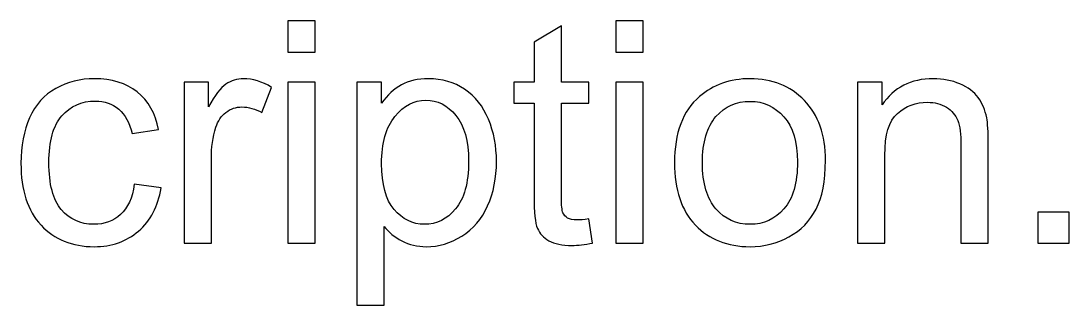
# Model space of a CAD drawing. Header units: centimetres. Extents: x -30.6 to 14.2, y -21.2 to 7.4.
# Drawn here: x -21.746 to -20.496, y -0.645 to -0.306 of the extents above; entities that cross this region are included whole.
import ezdxf

# ---------------------------------------------------------------- set-up
doc = ezdxf.new("R2010")
doc.units = ezdxf.units.CM
doc.header["$MEASUREMENT"] = 0
doc.layers.add('Layer 1', color=7, linetype='Continuous')

msp = doc.modelspace()

# ---------------------------------------------------------------- linework, layer by layer
at = {"layer": 'Layer 1'}
for points, knots in [([(-21.4275, -0.34349), (-21.4275, -0.34349), (-21.4275, -0.30645), (-21.4275, -0.30645), (-21.4275, -0.30645), (-21.4275, -0.30645), (-21.39491, -0.30645), (-21.39491, -0.30645), (-21.39491, -0.30645), (-21.39491, -0.30645), (-21.39491, -0.34349), (-21.39491, -0.34349), (-21.39491, -0.34349), (-21.39491, -0.34349), (-21.4275, -0.34349), (-21.4275, -0.34349)], [0, 0, 0, 0, 0.2, 0.2, 0.2, 0.2, 0.4, 0.4, 0.4, 0.4, 0.6, 0.6, 0.6, 0.6, 1, 1, 1, 1]), ([(-21.06844, -0.54259), (-21.06844, -0.54259), (-21.064, -0.57136), (-21.064, -0.57136), (-21.064, -0.57136), (-21.07313, -0.57328), (-21.08135, -0.57426), (-21.08851, -0.57426), (-21.08851, -0.57426), (-21.1003, -0.57426), (-21.10944, -0.57241), (-21.11598, -0.56864), (-21.11598, -0.56864), (-21.12246, -0.56488), (-21.12703, -0.56), (-21.12968, -0.55389), (-21.12968, -0.55389), (-21.13234, -0.54778), (-21.13364, -0.53494), (-21.13364, -0.51537), (-21.13364, -0.51537), (-21.13364, -0.51537), (-21.13364, -0.40461), (-21.13364, -0.40461), (-21.13364, -0.40461), (-21.13364, -0.40461), (-21.15771, -0.40461), (-21.15771, -0.40461), (-21.15771, -0.40461), (-21.15771, -0.40461), (-21.15771, -0.37942), (-21.15771, -0.37942), (-21.15771, -0.37942), (-21.15771, -0.37942), (-21.13364, -0.37942), (-21.13364, -0.37942), (-21.13364, -0.37942), (-21.13364, -0.37942), (-21.13364, -0.33188), (-21.13364, -0.33188), (-21.13364, -0.33188), (-21.13364, -0.33188), (-21.10104, -0.31231), (-21.10104, -0.31231), (-21.10104, -0.31231), (-21.10104, -0.31231), (-21.10104, -0.37942), (-21.10104, -0.37942), (-21.10104, -0.37942), (-21.10104, -0.37942), (-21.06844, -0.37942), (-21.06844, -0.37942), (-21.06844, -0.37942), (-21.06844, -0.37942), (-21.06844, -0.40461), (-21.06844, -0.40461), (-21.06844, -0.40461), (-21.06844, -0.40461), (-21.10104, -0.40461), (-21.10104, -0.40461), (-21.10104, -0.40461), (-21.10104, -0.40461), (-21.10104, -0.51722), (-21.10104, -0.51722), (-21.10104, -0.51722), (-21.10104, -0.52654), (-21.10048, -0.53253), (-21.09931, -0.53518), (-21.09931, -0.53518), (-21.0982, -0.53784), (-21.09635, -0.53994), (-21.09375, -0.54154), (-21.09375, -0.54154), (-21.09116, -0.54309), (-21.08746, -0.54389), (-21.08264, -0.54389), (-21.08264, -0.54389), (-21.07906, -0.54389), (-21.07431, -0.54346), (-21.06844, -0.54259)], [0, 0, 0, 0, 0.047619, 0.047619, 0.047619, 0.047619, 0.0952381, 0.0952381, 0.0952381, 0.0952381, 0.1428571, 0.1428571, 0.1428571, 0.1428571, 0.1904762, 0.1904762, 0.1904762, 0.1904762, 0.2380952, 0.2380952, 0.2380952, 0.2380952, 0.2857143, 0.2857143, 0.2857143, 0.2857143, 0.3333333, 0.3333333, 0.3333333, 0.3333333, 0.3809524, 0.3809524, 0.3809524, 0.3809524, 0.4285714, 0.4285714, 0.4285714, 0.4285714, 0.4761905, 0.4761905, 0.4761905, 0.4761905, 0.5238095, 0.5238095, 0.5238095, 0.5238095, 0.5714286, 0.5714286, 0.5714286, 0.5714286, 0.6190476, 0.6190476, 0.6190476, 0.6190476, 0.6666667, 0.6666667, 0.6666667, 0.6666667, 0.7142857, 0.7142857, 0.7142857, 0.7142857, 0.7619048, 0.7619048, 0.7619048, 0.7619048, 0.8095238, 0.8095238, 0.8095238, 0.8095238, 0.8571429, 0.8571429, 0.8571429, 0.8571429, 0.9047619, 0.9047619, 0.9047619, 0.9047619, 1, 1, 1, 1]), ([(-21.03627, -0.34349), (-21.03627, -0.34349), (-21.03627, -0.30645), (-21.03627, -0.30645), (-21.03627, -0.30645), (-21.03627, -0.30645), (-21.00368, -0.30645), (-21.00368, -0.30645), (-21.00368, -0.30645), (-21.00368, -0.30645), (-21.00368, -0.34349), (-21.00368, -0.34349), (-21.00368, -0.34349), (-21.00368, -0.34349), (-21.03627, -0.34349), (-21.03627, -0.34349)], [0, 0, 0, 0, 0.2, 0.2, 0.2, 0.2, 0.4, 0.4, 0.4, 0.4, 0.6, 0.6, 0.6, 0.6, 1, 1, 1, 1]), ([(-21.61049, -0.50129), (-21.61049, -0.50129), (-21.57863, -0.50574), (-21.57863, -0.50574), (-21.57863, -0.50574), (-21.58215, -0.52765), (-21.59104, -0.54475), (-21.60543, -0.55716), (-21.60543, -0.55716), (-21.61981, -0.56957), (-21.63753, -0.57574), (-21.65846, -0.57574), (-21.65846, -0.57574), (-21.6847, -0.57574), (-21.70581, -0.56716), (-21.72174, -0.55), (-21.72174, -0.55), (-21.73773, -0.53284), (-21.74569, -0.50827), (-21.74569, -0.47629), (-21.74569, -0.47629), (-21.74569, -0.45554), (-21.74224, -0.43745), (-21.73538, -0.4219), (-21.73538, -0.4219), (-21.72853, -0.4064), (-21.7181, -0.39473), (-21.70402, -0.38702), (-21.70402, -0.38702), (-21.69001, -0.37924), (-21.67476, -0.37535), (-21.65821, -0.37535), (-21.65821, -0.37535), (-21.63741, -0.37535), (-21.62031, -0.3806), (-21.60709, -0.39115), (-21.60709, -0.39115), (-21.59382, -0.40171), (-21.5853, -0.41671), (-21.5816, -0.4361), (-21.5816, -0.4361), (-21.5816, -0.4361), (-21.61308, -0.44091), (-21.61308, -0.44091), (-21.61308, -0.44091), (-21.61611, -0.42801), (-21.62142, -0.41832), (-21.62913, -0.41177), (-21.62913, -0.41177), (-21.63679, -0.40529), (-21.64605, -0.40202), (-21.65692, -0.40202), (-21.65692, -0.40202), (-21.67334, -0.40202), (-21.68667, -0.40788), (-21.69698, -0.41961), (-21.69698, -0.41961), (-21.70723, -0.4314), (-21.71236, -0.44993), (-21.71236, -0.47536), (-21.71236, -0.47536), (-21.71236, -0.50117), (-21.70742, -0.51987), (-21.69754, -0.53154), (-21.69754, -0.53154), (-21.6876, -0.54321), (-21.6747, -0.54907), (-21.65883, -0.54907), (-21.65883, -0.54907), (-21.64599, -0.54907), (-21.63531, -0.54518), (-21.62679, -0.53734), (-21.62679, -0.53734), (-21.61821, -0.52957), (-21.61277, -0.51753), (-21.61049, -0.50129)], [0, 0, 0, 0, 0.05, 0.05, 0.05, 0.05, 0.1, 0.1, 0.1, 0.1, 0.15, 0.15, 0.15, 0.15, 0.2, 0.2, 0.2, 0.2, 0.25, 0.25, 0.25, 0.25, 0.3, 0.3, 0.3, 0.3, 0.35, 0.35, 0.35, 0.35, 0.4, 0.4, 0.4, 0.4, 0.45, 0.45, 0.45, 0.45, 0.5, 0.5, 0.5, 0.5, 0.55, 0.55, 0.55, 0.55, 0.6, 0.6, 0.6, 0.6, 0.65, 0.65, 0.65, 0.65, 0.7, 0.7, 0.7, 0.7, 0.75, 0.75, 0.75, 0.75, 0.8, 0.8, 0.8, 0.8, 0.85, 0.85, 0.85, 0.85, 0.9, 0.9, 0.9, 0.9, 1, 1, 1, 1]), ([(-21.55122, -0.57167), (-21.55122, -0.57167), (-21.55122, -0.37942), (-21.55122, -0.37942), (-21.55122, -0.37942), (-21.55122, -0.37942), (-21.52196, -0.37942), (-21.52196, -0.37942), (-21.52196, -0.37942), (-21.52196, -0.37942), (-21.52196, -0.40887), (-21.52196, -0.40887), (-21.52196, -0.40887), (-21.51449, -0.39523), (-21.50757, -0.38621), (-21.50122, -0.38189), (-21.50122, -0.38189), (-21.49486, -0.37751), (-21.48788, -0.37535), (-21.48029, -0.37535), (-21.48029, -0.37535), (-21.4693, -0.37535), (-21.45812, -0.3788), (-21.44676, -0.38566), (-21.44676, -0.38566), (-21.44676, -0.38566), (-21.45837, -0.41572), (-21.45837, -0.41572), (-21.45837, -0.41572), (-21.46627, -0.41128), (-21.47418, -0.40906), (-21.48208, -0.40906), (-21.48208, -0.40906), (-21.48918, -0.40906), (-21.49554, -0.41122), (-21.50115, -0.41548), (-21.50115, -0.41548), (-21.50677, -0.41974), (-21.51079, -0.42566), (-21.51319, -0.43326), (-21.51319, -0.43326), (-21.51684, -0.4448), (-21.51863, -0.45746), (-21.51863, -0.47122), (-21.51863, -0.47122), (-21.51863, -0.47122), (-21.51863, -0.57167), (-21.51863, -0.57167), (-21.51863, -0.57167), (-21.51863, -0.57167), (-21.55122, -0.57167), (-21.55122, -0.57167)], [0, 0, 0, 0, 0.0714286, 0.0714286, 0.0714286, 0.0714286, 0.1428571, 0.1428571, 0.1428571, 0.1428571, 0.2142857, 0.2142857, 0.2142857, 0.2142857, 0.2857143, 0.2857143, 0.2857143, 0.2857143, 0.3571429, 0.3571429, 0.3571429, 0.3571429, 0.4285714, 0.4285714, 0.4285714, 0.4285714, 0.5, 0.5, 0.5, 0.5, 0.5714286, 0.5714286, 0.5714286, 0.5714286, 0.6428571, 0.6428571, 0.6428571, 0.6428571, 0.7142857, 0.7142857, 0.7142857, 0.7142857, 0.7857143, 0.7857143, 0.7857143, 0.7857143, 0.8571429, 0.8571429, 0.8571429, 0.8571429, 1, 1, 1, 1]), ([(-21.4275, -0.57167), (-21.4275, -0.57167), (-21.4275, -0.37942), (-21.4275, -0.37942), (-21.4275, -0.37942), (-21.4275, -0.37942), (-21.39491, -0.37942), (-21.39491, -0.37942), (-21.39491, -0.37942), (-21.39491, -0.37942), (-21.39491, -0.57167), (-21.39491, -0.57167), (-21.39491, -0.57167), (-21.39491, -0.57167), (-21.4275, -0.57167), (-21.4275, -0.57167)], [0, 0, 0, 0, 0.2, 0.2, 0.2, 0.2, 0.4, 0.4, 0.4, 0.4, 0.6, 0.6, 0.6, 0.6, 1, 1, 1, 1]), ([(-21.34521, -0.64538), (-21.34521, -0.64538), (-21.34521, -0.37942), (-21.34521, -0.37942), (-21.34521, -0.37942), (-21.34521, -0.37942), (-21.31558, -0.37942), (-21.31558, -0.37942), (-21.31558, -0.37942), (-21.31558, -0.37942), (-21.31558, -0.40467), (-21.31558, -0.40467), (-21.31558, -0.40467), (-21.3086, -0.39492), (-21.3007, -0.38757), (-21.29187, -0.38269), (-21.29187, -0.38269), (-21.28311, -0.37782), (-21.27242, -0.37535), (-21.25989, -0.37535), (-21.25989, -0.37535), (-21.24347, -0.37535), (-21.22902, -0.37955), (-21.21649, -0.388), (-21.21649, -0.388), (-21.20396, -0.3964), (-21.19451, -0.40831), (-21.18809, -0.42363), (-21.18809, -0.42363), (-21.18173, -0.439), (-21.17852, -0.45579), (-21.17852, -0.47413), (-21.17852, -0.47413), (-21.17852, -0.4937), (-21.18204, -0.51135), (-21.18908, -0.5271), (-21.18908, -0.5271), (-21.19612, -0.54278), (-21.20637, -0.55482), (-21.21983, -0.56321), (-21.21983, -0.56321), (-21.23322, -0.57155), (-21.24736, -0.57574), (-21.26218, -0.57574), (-21.26218, -0.57574), (-21.27304, -0.57574), (-21.2828, -0.57346), (-21.29138, -0.56889), (-21.29138, -0.56889), (-21.30002, -0.56432), (-21.30706, -0.55858), (-21.31262, -0.55161), (-21.31262, -0.55161), (-21.31262, -0.55161), (-21.31262, -0.64538), (-21.31262, -0.64538), (-21.31262, -0.64538), (-21.31262, -0.64538), (-21.34521, -0.64538), (-21.34521, -0.64538)], [0, 0, 0, 0, 0.0625, 0.0625, 0.0625, 0.0625, 0.125, 0.125, 0.125, 0.125, 0.1875, 0.1875, 0.1875, 0.1875, 0.25, 0.25, 0.25, 0.25, 0.3125, 0.3125, 0.3125, 0.3125, 0.375, 0.375, 0.375, 0.375, 0.4375, 0.4375, 0.4375, 0.4375, 0.5, 0.5, 0.5, 0.5, 0.5625, 0.5625, 0.5625, 0.5625, 0.625, 0.625, 0.625, 0.625, 0.6875, 0.6875, 0.6875, 0.6875, 0.75, 0.75, 0.75, 0.75, 0.8125, 0.8125, 0.8125, 0.8125, 0.875, 0.875, 0.875, 0.875, 1, 1, 1, 1]), ([(-21.03627, -0.57167), (-21.03627, -0.57167), (-21.03627, -0.37942), (-21.03627, -0.37942), (-21.03627, -0.37942), (-21.03627, -0.37942), (-21.00368, -0.37942), (-21.00368, -0.37942), (-21.00368, -0.37942), (-21.00368, -0.37942), (-21.00368, -0.57167), (-21.00368, -0.57167), (-21.00368, -0.57167), (-21.00368, -0.57167), (-21.03627, -0.57167), (-21.03627, -0.57167)], [0, 0, 0, 0, 0.2, 0.2, 0.2, 0.2, 0.4, 0.4, 0.4, 0.4, 0.6, 0.6, 0.6, 0.6, 1, 1, 1, 1]), ([(-20.96621, -0.47555), (-20.96621, -0.44005), (-20.95633, -0.41375), (-20.93651, -0.39665), (-20.93651, -0.39665), (-20.92003, -0.38245), (-20.89984, -0.37535), (-20.87607, -0.37535), (-20.87607, -0.37535), (-20.84971, -0.37535), (-20.8281, -0.38399), (-20.81131, -0.40128), (-20.81131, -0.40128), (-20.79458, -0.4185), (-20.78618, -0.44239), (-20.78618, -0.47283), (-20.78618, -0.47283), (-20.78618, -0.49752), (-20.78989, -0.51691), (-20.79729, -0.53105), (-20.79729, -0.53105), (-20.8047, -0.54518), (-20.81551, -0.55617), (-20.82971, -0.56401), (-20.82971, -0.56401), (-20.84384, -0.57186), (-20.85934, -0.57574), (-20.87607, -0.57574), (-20.87607, -0.57574), (-20.90299, -0.57574), (-20.92472, -0.56716), (-20.94133, -0.54994), (-20.94133, -0.54994), (-20.95793, -0.53271), (-20.96621, -0.5079), (-20.96621, -0.47555)], [0, 0, 0, 0, 0.1, 0.1, 0.1, 0.1, 0.2, 0.2, 0.2, 0.2, 0.3, 0.3, 0.3, 0.3, 0.4, 0.4, 0.4, 0.4, 0.5, 0.5, 0.5, 0.5, 0.6, 0.6, 0.6, 0.6, 0.7, 0.7, 0.7, 0.7, 0.8, 0.8, 0.8, 0.8, 1, 1, 1, 1]), ([(-20.74796, -0.57167), (-20.74796, -0.57167), (-20.74796, -0.37942), (-20.74796, -0.37942), (-20.74796, -0.37942), (-20.74796, -0.37942), (-20.7187, -0.37942), (-20.7187, -0.37942), (-20.7187, -0.37942), (-20.7187, -0.37942), (-20.7187, -0.40671), (-20.7187, -0.40671), (-20.7187, -0.40671), (-20.70462, -0.38578), (-20.68425, -0.37535), (-20.65764, -0.37535), (-20.65764, -0.37535), (-20.64604, -0.37535), (-20.63542, -0.37745), (-20.62572, -0.38158), (-20.62572, -0.38158), (-20.61603, -0.38572), (-20.60875, -0.39121), (-20.60393, -0.39794), (-20.60393, -0.39794), (-20.59912, -0.40467), (-20.59572, -0.4127), (-20.59381, -0.42196), (-20.59381, -0.42196), (-20.59263, -0.42801), (-20.59202, -0.43857), (-20.59202, -0.45363), (-20.59202, -0.45363), (-20.59202, -0.45363), (-20.59202, -0.57167), (-20.59202, -0.57167), (-20.59202, -0.57167), (-20.59202, -0.57167), (-20.62461, -0.57167), (-20.62461, -0.57167), (-20.62461, -0.57167), (-20.62461, -0.57167), (-20.62461, -0.45486), (-20.62461, -0.45486), (-20.62461, -0.45486), (-20.62461, -0.44159), (-20.62585, -0.43165), (-20.62838, -0.42511), (-20.62838, -0.42511), (-20.63091, -0.41856), (-20.63542, -0.41332), (-20.64184, -0.40936), (-20.64184, -0.40936), (-20.64826, -0.40547), (-20.65585, -0.4035), (-20.66449, -0.4035), (-20.66449, -0.4035), (-20.67832, -0.4035), (-20.69024, -0.40788), (-20.7003, -0.41671), (-20.7003, -0.41671), (-20.71036, -0.42548), (-20.71537, -0.44221), (-20.71537, -0.46678), (-20.71537, -0.46678), (-20.71537, -0.46678), (-20.71537, -0.57167), (-20.71537, -0.57167), (-20.71537, -0.57167), (-20.71537, -0.57167), (-20.74796, -0.57167), (-20.74796, -0.57167)], [0, 0, 0, 0, 0.0526316, 0.0526316, 0.0526316, 0.0526316, 0.1052632, 0.1052632, 0.1052632, 0.1052632, 0.1578947, 0.1578947, 0.1578947, 0.1578947, 0.2105263, 0.2105263, 0.2105263, 0.2105263, 0.2631579, 0.2631579, 0.2631579, 0.2631579, 0.3157895, 0.3157895, 0.3157895, 0.3157895, 0.3684211, 0.3684211, 0.3684211, 0.3684211, 0.4210526, 0.4210526, 0.4210526, 0.4210526, 0.4736842, 0.4736842, 0.4736842, 0.4736842, 0.5263158, 0.5263158, 0.5263158, 0.5263158, 0.5789474, 0.5789474, 0.5789474, 0.5789474, 0.6315789, 0.6315789, 0.6315789, 0.6315789, 0.6842105, 0.6842105, 0.6842105, 0.6842105, 0.7368421, 0.7368421, 0.7368421, 0.7368421, 0.7894737, 0.7894737, 0.7894737, 0.7894737, 0.8421053, 0.8421053, 0.8421053, 0.8421053, 0.8947368, 0.8947368, 0.8947368, 0.8947368, 1, 1, 1, 1]), ([(-21.31558, -0.47672), (-21.31558, -0.50135), (-21.31058, -0.51956), (-21.30064, -0.53136), (-21.30064, -0.53136), (-21.29064, -0.54315), (-21.27854, -0.54907), (-21.26434, -0.54907), (-21.26434, -0.54907), (-21.24989, -0.54907), (-21.23754, -0.54296), (-21.2273, -0.53074), (-21.2273, -0.53074), (-21.21699, -0.51851), (-21.21186, -0.49962), (-21.21186, -0.474), (-21.21186, -0.474), (-21.21186, -0.44955), (-21.21686, -0.43128), (-21.22692, -0.41912), (-21.22692, -0.41912), (-21.23699, -0.40696), (-21.24896, -0.40091), (-21.26292, -0.40091), (-21.26292, -0.40091), (-21.27675, -0.40091), (-21.28897, -0.40739), (-21.29959, -0.42029), (-21.29959, -0.42029), (-21.31027, -0.43326), (-21.31558, -0.45202), (-21.31558, -0.47672)], [0, 0, 0, 0, 0.1111111, 0.1111111, 0.1111111, 0.1111111, 0.2222222, 0.2222222, 0.2222222, 0.2222222, 0.3333333, 0.3333333, 0.3333333, 0.3333333, 0.4444444, 0.4444444, 0.4444444, 0.4444444, 0.5555556, 0.5555556, 0.5555556, 0.5555556, 0.6666667, 0.6666667, 0.6666667, 0.6666667, 0.7777778, 0.7777778, 0.7777778, 0.7777778, 1, 1, 1, 1]), ([(-20.93287, -0.47561), (-20.93287, -0.50018), (-20.9275, -0.51858), (-20.91676, -0.53074), (-20.91676, -0.53074), (-20.90595, -0.54296), (-20.89243, -0.54907), (-20.87607, -0.54907), (-20.87607, -0.54907), (-20.8599, -0.54907), (-20.84644, -0.54296), (-20.83563, -0.53068), (-20.83563, -0.53068), (-20.82489, -0.51839), (-20.81952, -0.49969), (-20.81952, -0.47456), (-20.81952, -0.47456), (-20.81952, -0.45085), (-20.82495, -0.43289), (-20.83576, -0.42072), (-20.83576, -0.42072), (-20.84656, -0.4085), (-20.86002, -0.40239), (-20.87607, -0.40239), (-20.87607, -0.40239), (-20.89243, -0.40239), (-20.90595, -0.40844), (-20.91676, -0.4206), (-20.91676, -0.4206), (-20.9275, -0.43276), (-20.93287, -0.4511), (-20.93287, -0.47561)], [0, 0, 0, 0, 0.1111111, 0.1111111, 0.1111111, 0.1111111, 0.2222222, 0.2222222, 0.2222222, 0.2222222, 0.3333333, 0.3333333, 0.3333333, 0.3333333, 0.4444444, 0.4444444, 0.4444444, 0.4444444, 0.5555556, 0.5555556, 0.5555556, 0.5555556, 0.6666667, 0.6666667, 0.6666667, 0.6666667, 0.7777778, 0.7777778, 0.7777778, 0.7777778, 1, 1, 1, 1]), ([(-20.53268, -0.57167), (-20.53268, -0.57167), (-20.53268, -0.53463), (-20.53268, -0.53463), (-20.53268, -0.53463), (-20.53268, -0.53463), (-20.49564, -0.53463), (-20.49564, -0.53463), (-20.49564, -0.53463), (-20.49564, -0.53463), (-20.49564, -0.57167), (-20.49564, -0.57167), (-20.49564, -0.57167), (-20.49564, -0.57167), (-20.53268, -0.57167), (-20.53268, -0.57167)], [0, 0, 0, 0, 0.2, 0.2, 0.2, 0.2, 0.4, 0.4, 0.4, 0.4, 0.6, 0.6, 0.6, 0.6, 1, 1, 1, 1])]:
    msp.add_open_spline(points, degree=3, knots=knots, dxfattribs=at)

doc.saveas('drawing.dxf')
